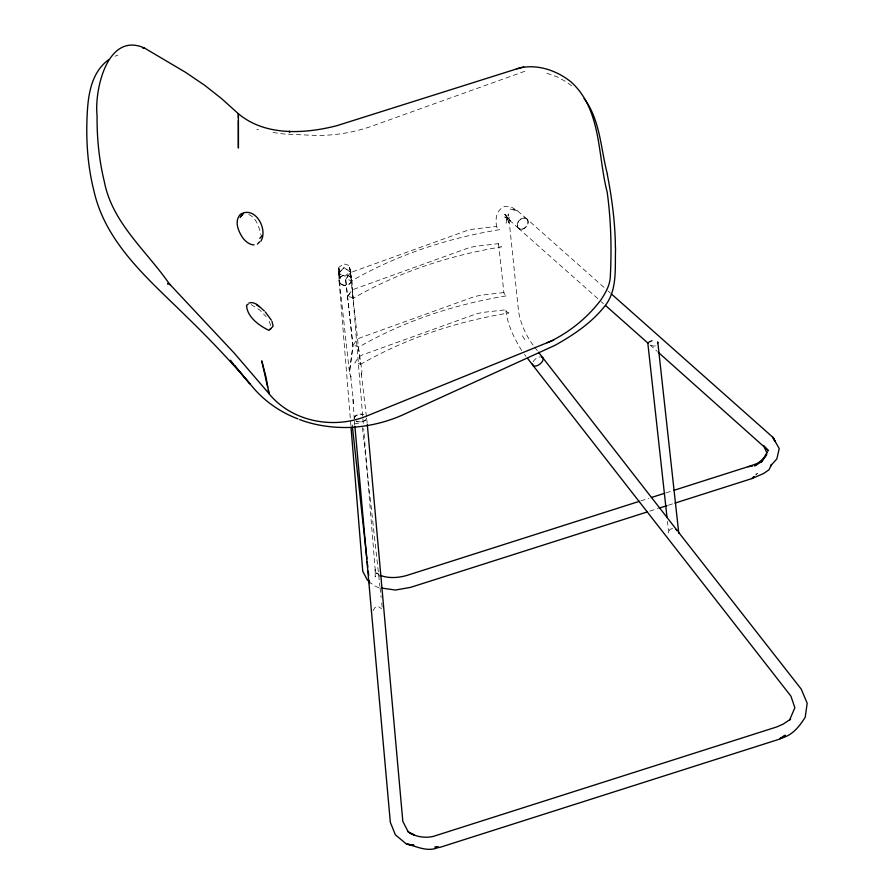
<?xml version="1.0" encoding="UTF-8"?>
<svg xmlns="http://www.w3.org/2000/svg" width="894" height="894" viewBox="0 0 894 894"><rect width="100%" height="100%" fill="white"/><g stroke="black" fill="none" stroke-linecap="round" stroke-linejoin="round"><path stroke-width="0.67" stroke-dasharray="4.47 3.35" d="M339.094 280.94L338.938 268.826L339.698 278.079L338.591 267.451L343.754 263.853L348.738 265.339L349.342 266.222L350.571 271.251L350.504 276.961L349.398 267.742L351.565 279.643M338.58 275.575L338.938 268.826M506.049 223.299L508.395 213.744L518.542 311.101C520.409 323.147 525.75 335.116 533.003 345.039M373.066 610.669L374.999 607.473L376.665 606.568L378.564 606.568L381.559 608.814M353.074 298.373A6.269 4.28 -6.3 0 0 349.129 296.819L347.52 296.842L350.336 292.461A10.035 6.85 -6.3 0 1 355.421 288.695L468.624 247.862L475.027 246.364L498.528 243.649A6.269 4.28 -6.3 0 0 501.568 246.867C449.66 255.338 398.724 272.044 353.074 298.373L351.767 278.671L350.157 271.698L351.13 280.884L351.018 272.089L348.883 266.289L350.571 271.251L345.05 276.235L338.904 273.598L340.011 274.424L338.927 268.334L339.284 279.967L349.442 372.429L352.94 345.732L345.676 279.61A6.269 4.28 -6.3 0 1 351.186 281.152C396.835 254.824 447.771 238.128 499.679 229.646A6.269 4.28 -6.3 0 1 496.93 227.434L496.639 226.439L473.127 229.155L466.735 230.641L353.532 271.474A10.035 6.85 -6.3 0 0 348.436 275.24L345.676 279.61L352.94 345.732L349.442 372.429L350.973 376.944L350.482 374.474L352.929 396.5L354.225 418.805M347.576 296.83L350.336 292.461M345.62 279.621L348.436 275.24M506.283 220.047L509.468 217.79L504.663 216.974L510.575 220.896L504.853 214.426L508.742 219.276M503.903 292.55L480.391 295.277L473.988 296.763L360.785 337.597A10.035 6.85 -6.3 0 0 355.7 341.363L352.94 345.732A6.269 4.28 -6.3 0 1 358.438 347.274C404.088 320.946 455.024 304.251 506.943 295.769A6.269 4.28 -6.3 0 1 503.903 292.55L498.528 243.649M360.327 364.495C405.988 338.167 456.912 321.46 508.831 312.989A6.269 4.28 -6.3 0 1 506.071 310.766L505.792 309.771L482.279 312.487L475.887 313.984L362.685 354.817A10.035 6.85 -6.3 0 0 357.589 358.583L354.829 362.953A6.269 4.28 -6.3 0 1 360.327 364.495L351.186 281.152M115.013 56.288L117.974 54.959M524.812 71.274L371.87 126.155A108.587 69.05 -3.6 0 1 316.599 135.475L284.393 134.033L270.144 132.156M640.819 500.875L648.787 498.338M666.052 492.84L672.69 490.717M649.703 511.156L657.671 508.619M668.299 505.233L673.607 503.534M672.579 528.22L669.505 529.941L668.723 533.539L667.438 521.37M655.38 345.866L653.693 346.179L650.329 345.05M358.46 423.432L354.84 423.812M256.824 129.328L258.489 129.686M546.904 73.252L557.208 76.895L566.718 82.092L574.16 87.835M378.944 587.894L373.77 585.391L370.585 582.732M248.767 214.482C256.522 217.968 259.07 227.121 260.914 234.764M251.214 304.608L259.83 310.129L266.188 316.744M379.034 574.551L376.095 572.909L378.598 575.289M526.912 218.974A6.269 4.716 -48.4 0 1 523.515 228.696A6.269 4.716 -48.4 0 1 517.581 223.087A6.269 4.716 -48.4 0 1 526.912 218.974L607.138 290.181M608.177 291.109L610.256 292.953M518.419 228.205L600.332 300.898M601.371 301.814L603.45 303.658M649.983 344.95L657.258 351.409M526.845 218.918L516.777 210.213L509.949 209.028L517.838 210.861L510.999 206.916L504.909 206.29C496.505 209.531 494.985 218.583 496.639 226.439M518.531 228.305L509.513 220.248L504.853 214.426M534.59 347.096L537.752 351.197M524.476 354.348L526.052 356.393M380.263 576.876L375.189 569.668L363.69 428.606M521.716 350.549C514.084 338.111 507.323 324.5 505.792 309.771M522.431 335.809L525.247 340.301M269.217 321.382L270.971 326.411M352.214 424.918L352.538 426.159M358.438 347.274L361.914 371.133L361.433 375.86L361.288 373.357L367.188 423.086M362.45 427.578L379.916 586.486M380.073 587.861L381.112 597.471M381.704 602.969L382.151 607.093M354.437 421.186L354.806 425.332M351.51 279.252L362.785 417.543M362.897 418.928L363.355 424.46M339.105 280.973L350.94 426.181M353.041 399.238L353.231 404.054M356.125 421.04A6.269 3.889 -5.1 0 0 362.964 421.409A6.269 3.889 -5.1 0 0 366.696 417.554A6.269 3.844 -5.6 0 1 363.243 421.454A6.269 3.844 -5.6 0 1 356.36 421.32M354.192 418.414A6.269 3.889 -5.1 0 1 357.198 414.838A6.269 3.889 -5.1 0 1 363.445 414.403M533.081 361.791A6.269 3.386 -38 0 1 540.356 356.784M354.326 417.8A6.269 3.844 -5.6 0 1 363.21 414.525M340.011 271.731L339.139 272.905L344.078 267.597L349.945 271.787L344.078 267.597L340.011 271.731M757.486 473.217L755.743 474.949L757.486 473.217M508.63 221.857L505.579 214.225L508.865 222.952L508.63 221.857M340.189 278.548L338.915 272.257L340.189 278.548M375.201 571.02L375.189 569.668L375.212 576.943L375.201 571.02M341.519 284.337A6.269 5.174 -4.7 0 0 351.521 280.604A6.269 5.174 -4.7 0 0 342.883 275.397A6.269 5.174 -4.7 0 0 341.519 284.337M522.264 229.143A6.269 4.727 -48.2 0 0 527.628 219.89A6.269 4.727 -48.2 0 0 518.185 221.813A6.269 4.727 -48.2 0 0 522.264 229.143M341.307 284.404A6.269 5.208 -5.4 0 0 351.498 281.007A6.269 5.208 -5.4 0 0 343.173 275.464A6.269 5.208 -5.4 0 0 341.307 284.404"/><path stroke-width="1.34" d="M615.575 247.884C614.714 268.066 618.067 291.187 603.551 307.637C590.409 323.684 572.864 335.328 554.928 345.363L403.652 414.503A108.867 78.996 -9.3 0 1 348.738 427.488C332.076 427.801 315.303 425.499 299.669 419.61M657.537 343.475L657.76 341.888L678.747 533.048L678.445 532.131L801.214 689.084L807.181 703.232L805.215 717.234C799.091 726.9 791.995 735.952 780.004 738.478L785.155 735.259M260.97 241.034C268.144 229.054 255.058 205.464 240.408 214.303C233.982 221.343 238.296 231.188 242.81 237.905A17.187 10.773 64.9 0 0 254.064 244.889M789.536 720.128L794.867 707.757L790.933 696.158L532.656 364.998M771.444 464.969L768.941 469.853L763.32 473.641L751.955 478.569L674.936 503.11M240.173 217.51L243.224 213.454L241.134 216.002M771.522 464.522L770.416 466.053L776.852 458.935L779.222 448.587L772.785 437.222L611.306 293.88M168.485 282.828L167.569 284.024L169.257 283.733C146.325 250.622 112.074 222.751 104.285 181.426A433.344 276.022 -45.8 0 1 97.077 115.751C94.228 90.54 107.179 31.201 144.47 48.041L185.248 72.146L204.894 85.444L221.701 98.72L237.703 113.125C264.523 136.413 304.541 133.966 336.87 125.685L513.771 69.833C533.092 62.39 555.565 69.296 571.087 82.013C601.684 109.493 597.605 155.545 607.194 192.199C611.06 220.382 611.742 248.901 610.289 277.285C609.775 285.454 605.596 292.751 601.237 299.468C587.984 317.225 570.104 331.819 550.235 341.463M259.796 238.396L262.065 235.524M754 476.67L751.955 478.569L753.798 476.781M257.416 244.051L259.83 241.682M142.727 48.086L144.47 48.041M270.759 328.713L268.915 330.333C259.416 325.863 246.867 316.8 246.588 305.312L248.23 304.083M108.353 59.92C88.294 74.917 87.4 102.732 86.819 125.495A402.557 253.024 -47.3 0 0 93.982 191.126C105.894 244.051 149.89 280.37 186.611 316.722C210.492 339.888 233.401 364.059 254.801 389.549C266.557 402.635 281.521 412.682 297.97 418.895M785.1 735.438L780.775 738.735L439.502 847.501L434.696 847.054M269.832 329.517L273.095 326.31L271.988 321.382M790.631 719.145L782.999 724.207L776.707 726.956L435.434 835.722C427.522 838.606 415.218 837.454 407.709 831.353M648.888 342.089L651.994 340.726M248.979 303.032C255.125 300.853 259.975 307.547 264.3 310.855M550.313 341.441L368.663 415.229C335.015 429.947 291.701 422.337 268.423 392.958L234.284 353.164L169.257 283.733L170.497 285.119M546.983 342.726L553.677 340.189M748.088 466.757L760.705 462.254L754.648 465.93L763.811 458.253L766.75 454.51L761.241 462.399L767.343 451.895L766.884 452.945L763.554 445.447L768.549 450.777L658.297 352.337M639.501 501.299L407.105 575.367C398.657 577.815 389.438 578.574 381 575.647M651.447 497.489L664.723 493.253M674.02 490.292L748.39 466.59L752.536 466.12M647.055 512.005L410.681 587.336L395.483 590.04L381.392 588.04M659.001 508.194L666.969 505.646M516.911 68.86L523.683 66.894M436.149 847.087L438.719 847.255C427.935 852.407 417.565 846.741 407.105 844.126L413.922 845.21L406.591 844.204L395.36 834.806L390.32 822.256L354.929 426.717M409.754 833.152L414.436 834.94L408.267 831.956L402.825 821.385L367.311 424.471M369.513 581.838L367.389 580.072L362.774 571.378L351.051 427.567M257.237 305.022L256.556 304.441L259.249 306.754M605.517 305.491L648.038 343.218M676.043 529.594L677.451 530.857L542.379 357.242M230.652 360.885L249.839 383.772L234.675 365.568M230.216 360.215L232.898 363.433M538.534 352.225L542.49 357.343M527.639 358.449L533.17 365.624M265.283 311.939L271.351 320.164M584.128 98.564C600.511 120.332 600.667 149.164 607.518 174.576M289.857 132.055L289.343 131.183L289.421 132.211M267.641 387.214L261.752 360.83L265.842 376.497L269.116 393.818L268.234 389.851M647.792 342.815L667.013 517.302M352.37 426.304L366.909 558.873M367.211 561.622L367.814 567.109M368.272 571.232L368.719 575.345M369.323 580.832L369.624 583.581M238.374 117.885L238.374 113.773L238.396 148.046L238.374 120.623M541.496 356.851A6.269 3.386 -38 0 1 539.931 364.093A6.269 3.386 -38 0 1 532.433 363.992M607.283 174.408A398.746 156.182 60.3 0 1 615.407 247.705M773.534 438.216L772.785 437.222L774.852 441.044L773.534 438.216"/></g></svg>
